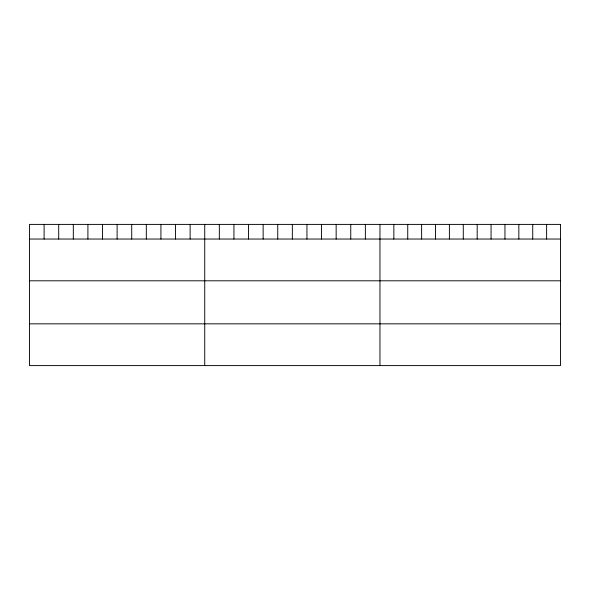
<?xml version="1.0" encoding="UTF-8"?>
<svg xmlns="http://www.w3.org/2000/svg" width="590" height="590" viewBox="0 0 590 590"><rect width="100%" height="100%" fill="white"/><g stroke="black" fill="none" stroke-linecap="round" stroke-linejoin="round"><path stroke-width="0.89" d="M29.5 239.039L560.5 239.039M29.5 280.803L560.5 280.803M29.5 323.836L560.5 323.836M546.613 224.399L546.613 239.039M532.726 224.399L532.726 239.039M518.839 224.399L518.839 239.039M504.952 224.399L504.952 239.039M491.064 224.399L491.064 239.039M477.177 224.399L477.177 239.039M463.283 224.399L463.283 239.039M449.396 224.399L449.396 239.039M435.509 224.399L435.509 239.039M421.621 224.399L421.621 239.039M407.734 224.399L407.734 239.039M393.847 224.399L393.847 239.039M379.96 224.399L379.96 365.601M365.358 224.399L365.358 239.039M350.755 224.399L350.755 239.039M336.153 224.399L336.153 239.039M321.55 224.399L321.55 239.039M306.947 224.399L306.947 239.039M292.345 224.399L292.345 239.039M277.743 224.399L277.743 239.039M263.14 224.399L263.14 239.039M248.538 224.399L248.538 239.039M233.935 224.399L233.935 239.039M219.333 224.399L219.333 239.039M204.73 224.399L204.73 365.601M190.128 224.399L190.128 239.039M175.525 224.399L175.525 239.039M160.923 224.399L160.923 239.039M146.32 224.399L146.32 239.039M131.718 224.399L131.718 239.039M117.115 224.399L117.115 239.039M102.513 224.399L102.513 239.039M87.91 224.399L87.91 239.039M73.308 224.399L73.308 239.039M58.705 224.399L58.705 239.039M44.102 224.399L44.102 239.039M560.5 224.399L29.5 224.399L29.5 365.601L560.5 365.601L560.5 224.399"/></g></svg>
